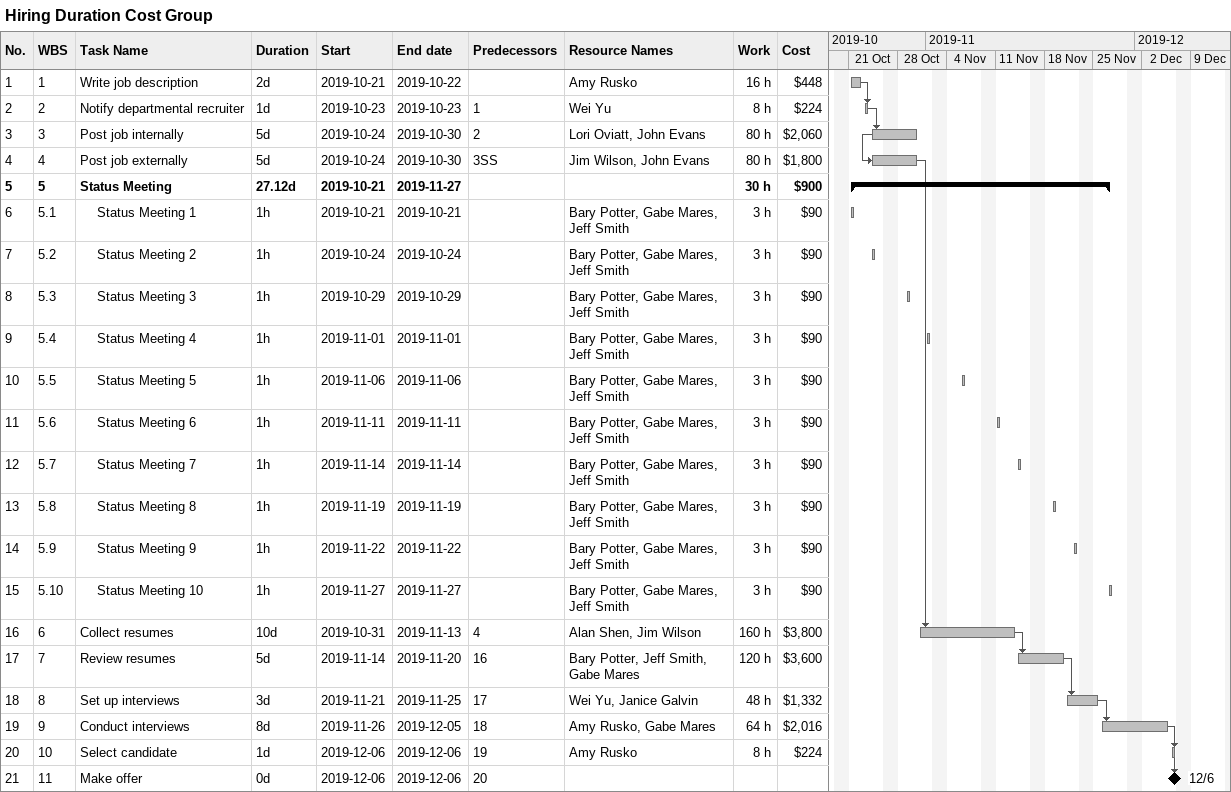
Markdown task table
Hiring Duration Cost Group

| ID | WBS | Task | Duration | Start | Finish | Predecessors | Resources | Work (h) | Cost ($) |
|---|---|---|---|---|---|---|---|---|---|
| 1 | 1 | Write job description | 2d | 2019-10-21 | 2019-10-22 |  | Amy Rusko | 16 | 448 |
| 2 | 2 | Notify departmental recruiter | 1d | 2019-10-23 | 2019-10-23 | 1 | Wei Yu | 8 | 224 |
| 3 | 3 | Post job internally | 5d | 2019-10-24 | 2019-10-30 | 2 | Lori Oviatt, John Evans | 80 | 2060 |
| 4 | 4 | Post job externally | 5d | 2019-10-24 | 2019-10-30 | 3SS | Jim Wilson, John Evans | 80 | 1800 |
| 5 | 5 | **Status Meeting** | 27.12d | 2019-10-21 | 2019-11-27 |  |  | 30 | 900 |
| 6 | 5.1 | Status Meeting 1 | 1h | 2019-10-21 | 2019-10-21 |  | Bary Potter, Gabe Mares, Jeff Smith | 3 | 90 |
| 7 | 5.2 | Status Meeting 2 | 1h | 2019-10-24 | 2019-10-24 |  | Bary Potter, Gabe Mares, Jeff Smith | 3 | 90 |
| 8 | 5.3 | Status Meeting 3 | 1h | 2019-10-29 | 2019-10-29 |  | Bary Potter, Gabe Mares, Jeff Smith | 3 | 90 |
| 9 | 5.4 | Status Meeting 4 | 1h | 2019-11-01 | 2019-11-01 |  | Bary Potter, Gabe Mares, Jeff Smith | 3 | 90 |
| 10 | 5.5 | Status Meeting 5 | 1h | 2019-11-06 | 2019-11-06 |  | Bary Potter, Gabe Mares, Jeff Smith | 3 | 90 |
| 11 | 5.6 | Status Meeting 6 | 1h | 2019-11-11 | 2019-11-11 |  | Bary Potter, Gabe Mares, Jeff Smith | 3 | 90 |
| 12 | 5.7 | Status Meeting 7 | 1h | 2019-11-14 | 2019-11-14 |  | Bary Potter, Gabe Mares, Jeff Smith | 3 | 90 |
| 13 | 5.8 | Status Meeting 8 | 1h | 2019-11-19 | 2019-11-19 |  | Bary Potter, Gabe Mares, Jeff Smith | 3 | 90 |
| 14 | 5.9 | Status Meeting 9 | 1h | 2019-11-22 | 2019-11-22 |  | Bary Potter, Gabe Mares, Jeff Smith | 3 | 90 |
| 15 | 5.10 | Status Meeting 10 | 1h | 2019-11-27 | 2019-11-27 |  | Bary Potter, Gabe Mares, Jeff Smith | 3 | 90 |
| 16 | 6 | Collect resumes | 10d | 2019-10-31 | 2019-11-13 | 4 | Alan Shen, Jim Wilson | 160 | 3800 |
| 17 | 7 | Review resumes | 5d | 2019-11-14 | 2019-11-20 | 16 | Bary Potter, Jeff Smith, Gabe Mares | 120 | 3600 |
| 18 | 8 | Set up interviews | 3d | 2019-11-21 | 2019-11-25 | 17 | Wei Yu, Janice Galvin | 48 | 1332 |
| 19 | 9 | Conduct interviews | 8d | 2019-11-26 | 2019-12-05 | 18 | Amy Rusko, Gabe Mares | 64 | 2016 |
| 20 | 10 | Select candidate | 1d | 2019-12-06 | 2019-12-06 | 19 | Amy Rusko | 8 | 224 |
| 21 | 11 | Make offer | 0d | 2019-12-06 | 2019-12-06 | 20 |  |  |  |
